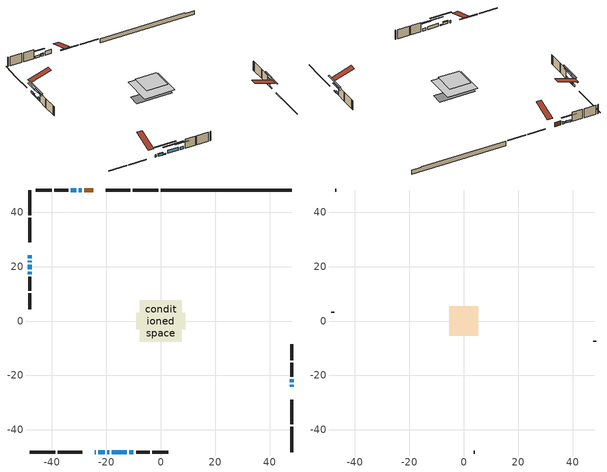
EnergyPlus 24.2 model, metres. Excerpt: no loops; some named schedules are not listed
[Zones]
conditioned space
 floor adiabatic (AdiabaticFloorConstruction): -7.67,-7.67 -7.67,7.67 7.67,7.67 7.67,-7.67 z2.97
 floor foundation (Slab1 construction): -9.07,-2.97 -9.07,2.97 9.07,2.97 9.07,-2.97 z-1.82
 wall outside (RimJoist1 construction): -0.98,48.1 -10.28,48.1 / -48.1,-48.1 -38.81,-48.1 / -48.1,48.1 -48.1,38.81 / 48.1,-48.1 48.1,-38.81 z0.53:0.83
 wall outside (RimJoist2 construction): -11.21,48.1 -20.24,48.1 / -37.88,-48.1 -28.85,-48.1 / -48.1,37.88 -48.1,28.85 / 48.1,-37.88 48.1,-28.85 z0.53:0.83
 wall outside (AdiabaticWallConstruction 1): -24.87,48.1 -28.06,48.1 z0.53:2.56
 wall outside (AdiabaticWallConstruction): -24.22,-48.1 -23.81,-48.1 z0.53:1.75; -48.1,24.22 -48.1,23.07 / -22.88,-48.1 -20.59,-48.1 / 48.1,-22.48 48.1,-21.33 / -11.61,-48.1 -10.01,-48.1 z0.53:1.8; -28.98,48.1 -30.05,48.1 / -48.1,22.15 -48.1,21.53 / -30.98,48.1 -33.11,48.1 z0.53:1.6; 48.1,-24.22 48.1,-23.4 / -19.67,-48.1 -18.85,-48.1 / -48.1,20.61 -48.1,18.98 z0.53:0.99; -17.92,-48.1 -12.54,-48.1 z0.53:2.15; -48.1,18.05 -48.1,17.14 z0.53:2.16
 wall outside (Wall1 construction): -34.04,48.1 -39.12,48.1 / -9.08,-48.1 -4,-48.1 / -48.1,16.21 -48.1,11.13 / 48.1,-20.4 48.1,-15.33 z0.53:5.41
 wall outside (Wall2 construction): -40.05,48.1 -45.91,48.1 / -3.08,-48.1 2.78,-48.1 / -48.1,10.2 -48.1,4.35 / 48.1,-14.4 48.1,-8.54 z0.53:5.41
 wall foundation (FoundationWall1 construction): -0.06,48.1,-1.82 -0.06,48.1,0.53 43.29,48.1,0.53 43.29,48.1,0.22 48.1,48.1,0.22 48.1,48.1,-1.82
 window (WindowConstruction 9): -24.22,-48.1 -23.81,-48.1 z0.53:1.75
 window (WindowConstruction 5): -48.1,24.22 -48.1,23.08 z0.53:1.8
 window (WindowConstruction 6): -28.98,48.1 -30.05,48.1 z0.53:1.6
 window (WindowConstruction 7): -22.88,-48.1 -20.59,-48.1 z0.53:1.8
 window (WindowConstruction 8): -48.1,22.15 -48.1,21.54 z0.53:1.6
 window (WindowConstruction 10): 48.1,-24.22 48.1,-23.41 z0.53:0.99
 window (WindowConstruction 11): -19.66,-48.1 -18.85,-48.1 z0.53:0.99
 window (WindowConstruction 12): -48.1,20.61 -48.1,18.98 z0.53:0.99
 window (WindowConstruction): 48.1,-22.48 48.1,-21.33 z0.53:1.8
 window (WindowConstruction 1): -30.98,48.1 -33.11,48.1 z0.53:1.6
 window (WindowConstruction 2): -17.92,-48.1 -12.54,-48.1 z0.53:2.15
 window (WindowConstruction 3): -11.61,-48.1 -10.01,-48.1 z0.53:1.8
 window (WindowConstruction 4): -48.1,18.05 -48.1,17.14 z0.53:2.15
 door (Door): -24.87,48.1 -28.06,48.1 z0.53:2.56
 ceiling adiabatic (AdiabaticFloorConstruction): 7.67,-7.67 7.67,7.67 -7.67,7.67 -7.67,-7.67 z2.97
attic - vented
 floor to conditioned space (Floor1 construction Reversed): -5.4,-5.4 -5.4,5.4 5.4,5.4 5.4,-5.4 z5.41
 wall outside (Wall3 construction): -46.83,48.1 -47.17,48.1 / 3.71,-48.1 4.05,-48.1 / -48.1,3.42 -48.1,3.08 / 48.1,-7.61 48.1,-7.27 z0.53:5.41
 roof outside (Roof1 construction): -23.94,48.1,5.41 -23.94,37.59,8.91 -21.17,37.59,8.91 -21.17,48.1,5.41; -25.15,-48.1,5.41 -25.15,-37.59,8.91 -27.92,-37.59,8.91 -27.92,-48.1,5.41; -48.1,25.15,5.41 -37.59,25.15,8.91 -37.59,27.92,8.91 -48.1,27.92,5.41; 48.1,-25.15,5.41 37.59,-25.15,8.91 37.59,-27.92,8.91 48.1,-27.92,5.41
shading: -48.1,20.48 -48.1,26.82 -48.51,26.82 -48.51,20.48 z4.4; -30.25,48.1 -28.78,48.1 -28.78,48.51 -30.25,48.51 z1.8; -20.39,-48.1 -23.08,-48.1 -23.08,-48.51 -20.39,-48.51 z2; -48.1,21.34 -48.1,22.35 -48.51,22.35 -48.51,21.34 z1.8; 48.1,-18.32 48.1,-29.31 48.51,-29.31 48.51,-18.32 z6.08; -13.76,-48.1 -24.75,-48.1 -24.75,-48.51 -13.76,-48.51 z6.08; -48.1,13.89 -48.1,25.7 -48.51,25.7 -48.51,13.89 z6.08; 48.1,-18.73 48.1,-25.08 48.51,-25.08 48.51,-18.73 z4.4; -35.71,48.1 -28.38,48.1 -28.38,48.51 -35.71,48.51 z4.2; -9.94,-48.1 -20.52,-48.1 -20.52,-48.51 -9.94,-48.51 z4.75; -7.41,-48.1 -14.21,-48.1 -14.21,-48.51 -7.41,-48.51 z4.4; -48.1,14.54 -48.1,20.65 -48.51,20.65 -48.51,14.54 z4.75
[Building]
Building 1: Terrain=Suburbs
[Site:Location]
Erieau AUT_ON: Latitude {deg}=42.25; Longitude {deg}=-81.9; Time Zone {hr}=-5; Elevation {m}=178; Keep Site Location Information=Yes
[Site:GroundTemperature:Shallow]
5.2292, 3.30147, 3.1471, 4.0619, 7.73432, 11.3896, 14.5586, 16.5661, 16.7366, 15.1039, 12.0157, 8.47254
[Site:WaterMainsTemperature]
Calculation Method=Schedule; Temperature Schedule=mains temperature schedule
[Material] Roughness=Rough; Thermal Absorptance=0.9
Name | Thickness {m} | Conductivity {W/m-K} | Density {kg/m3} | Specific Heat {J/kg-K} | Solar Absorptance | Visible Absorptance
asphalt or fiberglass shingles | 0.00635 | 0.162714 | 1121.4 | 1465.45 | 0.91 | 0.91
ceiling loosefill ins | 0.169333 | 0.0480833 | 16.02 | 1046.75 | 0.7 | 0.7
ceiling stud and cavity | 0.1397 | 0.106066 | 65.682 | 1177.47 | 0.7 | 0.7
concrete 4.0 in. | 0.1016 | 1.803125 | 2242.8 | 837.4 | 0.7 | 0.7
concrete 8.0 in. | 0.2032 | 1.803125 | 2242.8 | 837.4 | 0.7 | 0.7
door material | 0.04445 | 0.053851 | 512.64 | 1214.23 | 0.7 | 0.7
exterior vertical ins | 0.0220378 | 0.029427 | 32.04 | 1214.23 | 0.7 | 0.7
floor covering | 0.0127 | 0.0433444 | 54.468 | 1339.84 | 0.6 | 0.6
floor rigid ins; wall rigid ins | 0.512978 | 0.029427 | 32.04 | 1214.23 | 0.7 | 0.7
floor stud and cavity | 0.1397 | 1.75129 | 37.0049 | 1207.88 | 0.7 | 0.7
furniture material conditioned space 1 | 0.1524 | 0.115458 | 640.8 | 1214.23 | 0.6 | 0.6
gypsum board | 0.0127 | 0.160291 | 801 | 837.4 | 0.6 | 0.6
gypsum board 1 | 0.0127 | 0.160291 | 801 | 837.4 | 0.7 | 0.7
osb sheathing 0.5 in. | 0.0127 | 0.115458 | 512.64 | 1214.23 | 0.7 | 0.7
osb sheathing 0.75 in. | 0.01905 | 0.115458 | 512.64 | 1214.23 | 0.7 | 0.7
osb sheathing 2.0 in. | 0.0508 | 0.115458 | 512.64 | 1214.23 | 0.7 | 0.7
rim joist stud and cavity | 0.0508 | 0.0451784 | 125.044 | 1163.47 | 0.6 | 0.6
rim joist stud and cavity 1 | 0.0508 | 0.0332151 | 125.044 | 1163.47 | 0.6 | 0.6
wall stud and cavity | 0.1397 | 0.0816238 | 139.0536 | 1170.24 | 0.7 | 0.7
wall stud and cavity 1 | 0.1397 | 0.0817921 | 139.0536 | 1170.24 | 0.7 | 0.7
wall stud and cavity 2 | 0.0889 | 6.9971 | 50.32683 | 1063.81 | 0.6 | 0.6
wall stud and cavity 3 | 0.0889 | 0.380278 | 52.3479 | 1209.89 | 0.7 | 0.7
wall stud and cavity 4 | 0.0889 | 0.391764 | 83.0341 | 1211.67 | 0.7 | 0.7
wood siding | 0.0254 | 0.102417 | 544.68 | 1172.36 | 0.47 | 0.47
wood siding 1 | 0.00254 | 0.102417 | 544.68 | 1172.36 | 0.47 | 0.47
wood siding 2; wood siding 3; wood siding 4 | 0.0254 | 0.102417 | 544.68 | 1172.36 | 0.7 | 0.7
[WindowMaterial:SimpleGlazingSystem]
Name | U-Factor {W/m2-K} | Solar Heat Gain Coefficient
WindowMaterial | 2.44154 | 0.62
WindowMaterial 1 | 2.46652 | 0.61
WindowMaterial 2 | 2.35751 | 0.66
WindowMaterial 3 | 2.41145 | 0.63
WindowMaterial 4 | 2.92587 | 0.66
WindowMaterial 5 | 2.54829 | 0.57
WindowMaterial 6 | 3.026374 | 0.54
WindowMaterial 7 | 3.01104 | 0.57
[Construction]
AdiabaticFloorConstruction: floor stud and cavity, floor rigid ins, osb sheathing 0.75 in., floor covering
AdiabaticWallConstruction: wood siding 3, wall rigid ins, wall stud and cavity 3, gypsum board
AdiabaticWallConstruction 1: wood siding 4, wall rigid ins, wall stud and cavity 3, gypsum board
Door: door material
Floor1 construction Reversed: gypsum board, ceiling stud and cavity, ceiling loosefill ins
FoundationWall1 construction: concrete 8.0 in., gypsum board 1
furniture construction conditioned space 1: furniture material conditioned space 1
PartitionWallConstruction: gypsum board, wall stud and cavity 4, gypsum board
RimJoist1 construction: wood siding 2, osb sheathing 2.0 in., rim joist stud and cavity
RimJoist2 construction: wood siding 2, osb sheathing 2.0 in., rim joist stud and cavity 1
Roof1 construction: asphalt or fiberglass shingles
Slab1 construction: concrete 4.0 in.
Wall1 construction: wood siding, osb sheathing 0.5 in., wall stud and cavity, gypsum board
Wall2 construction: wood siding, osb sheathing 0.5 in., wall stud and cavity 1, gypsum board
Wall3 construction: wood siding 1, wall stud and cavity 2
WindowConstruction; WindowConstruction 5; WindowConstruction 7: WindowMaterial
WindowConstruction 1; WindowConstruction 6: WindowMaterial 1
WindowConstruction 10; WindowConstruction 11; WindowConstruction 12: WindowMaterial 7
WindowConstruction 2: WindowMaterial 2
WindowConstruction 3: WindowMaterial 3
WindowConstruction 4: WindowMaterial 4
WindowConstruction 8: WindowMaterial 5
WindowConstruction 9: WindowMaterial 6
[Zone] Multiplier=1; Part of Total Floor Area=Yes
Name | Volume {m3}
attic - vented | 66.2561
conditioned space | 874.3
[Space]
Name | Zone | Volume {m3}
attic - vented 1 | attic - vented | 66.2561
conditioned space 1 | conditioned space | 874.3
[ZoneInfiltration:EffectiveLeakageArea]
infil attic - vented 1: Zone or Space=attic - vented 1; Schedule=Always On Discrete; Effective Air Leakage Area {cm2}=5591.04; Stack Coefficient=0.000582786; Wind Coefficient=1.63108e-05
[ZoneMixing]
whole house fan mix: Zone or Space=attic - vented; Schedule=Always On Continuous; Design Flow Rate Calculation Method=Flow/Zone; Design Flow Rate {m3/s}=0; Source Zone or Space=conditioned space
[SurfaceProperty:ExposedFoundationPerimeter]
Slab1: Exposed Perimeter Calculation Method=TotalExposedPerimeter; Total Exposed Perimeter {m}=48.158
[InternalMass] Zone or ZoneList=conditioned space; Space or SpaceList=conditioned space 1
Name | Construction | Surface Area {m2}
furniture mass conditioned space 1 | furniture construction conditioned space 1 | 137.28
partition wall mass | PartitionWallConstruction | 343.2
[Lights]
interior lighting: Zone or ZoneList or Space or SpaceList=conditioned space 1; Schedule=interior lighting schedule; Design Level Calculation Method=LightingLevel; Lighting Level {W}=343.2; Return Air Fraction=0; Fraction Radiant=0.6; Fraction Visible=0.2; Fraction Replaceable=1
[People]
occupants: Zone or ZoneList or Space or SpaceList=conditioned space 1; Number of People Schedule=occupants schedule; Number of People Calculation Method=People; Number of People=3; Fraction Radiant=0.314171; Sensible Heat Fraction=0.56303; Activity Level Schedule=occupants activity schedule; Carbon Dioxide Generation Rate {m3/s-W}=0; Enable ASHRAE 55 Comfort Warnings=No; Mean Radiant Temperature Calculation Type=EnclosureAveraged
[ElectricEquipment] Zone or ZoneList or Space or SpaceList=conditioned space 1; Design Level Calculation Method=EquipmentLevel
Name | Schedule | Design Level {W} | Fraction Latent | Fraction Radiant | Fraction Lost
clothes dryer | clothes dryer schedule | 140.772 | 0.015 | 0.081 | 0.85
clothes washer | clothes washer schedule | 32.1985 | 0.03 | 0.162 | 0.7
cooking range | cooking range schedule | 215.147 | 0.08 | 0.432 | 0.2
dishwasher | dishwasher schedule | 66.8632 | 0.3 | 0.18 | 0.4
fridge | fridge schedule | 72.9452 | 0 | 0.6 | 0
mech vent bath fan 0 | mech vent bath fan 0 schedule | 50.2 | 0 | 0 | 1
mech vent bath fan 1 | mech vent bath fan 1 schedule | 50.2 | 0 | 0 | 1
mech vent house fan | mech vent house fan schedule | 0 | 0 | 0 | 1
mech vent house fan cfis | mech vent house fan cfis schedule | 0 | 0 | 0 | 0
mech vent range fan 0 | mech vent range fan 0 schedule | 57 | 0 | 0 | 1
misc plug loads | misc plug loads schedule | 494.7 | 0.045 | 0.513 | 0.1
whole house fan | Always On Discrete | 0 | 0 | 0 | 1
[OtherEquipment] Zone or ZoneList or Space or SpaceList=conditioned space 1; Design Level Calculation Method=EquipmentLevel
Name | Fuel Type | Schedule | Design Level {W} | Fraction Latent | Fraction Radiant | Fraction Lost
clothes dryer 1 | Electricity | clothes dryer schedule | 0 | 0.015 | 0.081 | 0.85
cooking range 1 | Electricity | cooking range schedule | 0 | 0.08 | 0.432 | 0.2
general water use latent | None | general water use schedule | 62.594 | 1 | 0 | 0
general water use sensible | None | general water use schedule | -61.6891 | 0 | 0.6 | 0
mech vent house fan latent load | None | Always On Discrete | 0 | 1 | 0 | 0
mech vent house fan sensible load | None | Always On Discrete | 0 | 0 | 0 | 0
water heater energy adjustment1 | NaturalGas | Always On Discrete | 0.01 | 0 | 0 | 1
[ZoneInfiltration:DesignFlowRate] Zone or ZoneList or Space or SpaceList=conditioned space 1; Schedule=Always On Discrete; Design Flow Rate Calculation Method=Flow/Zone; Design Flow Rate {m3/s}=0
infil flow; natural vent flow; whole house fan flow
[AvailabilityManager:Scheduled]
central ac and furnace airloop Availability Manager: Schedule=Always On Discrete
[Foundation:Kiva]
Foundation Kiva 1: Initial Indoor Air Temperature {C}=18; Wall Height Above Grade {m}=0.530017; Wall Depth Below Slab {m}=0.2032; Custom Block Material Name 1=exterior vertical ins; Custom Block Depth 1 {m}=2.350008; Custom Block X Position 1 {m}=0.2159; Custom Block Z Position 1 {m}=0
[Foundation:Kiva:Settings]
Soil Conductivity {W/m-K}=0.849921; Soil Density {kg/m3}=1842.3; Soil Specific Heat {J/kg-K}=418.7; Ground Solar Absorptivity=0.9; Ground Thermal Absorptivity=0.9; Ground Surface Roughness {m}=0.03; Far-Field Width {m}=40; Deep-Ground Boundary Condition=ZeroFlux; Deep-Ground Depth {m}=40; Minimum Cell Dimension {m}=0.2; Maximum Cell Growth Coefficient=3; Simulation Timestep=Timestep
[Exterior:Lights]
exterior lighting: Schedule=exterior lighting schedule; Design Level {W}=75.6
[EnergyManagementSystem:GlobalVariable]
central_ac_and_furnace_airloop_Fan_RTF
infil_program_Qfan
infil_program_Qinf
natural_vent_program_Qnv
natural_vent_program_Qwhf
[EnergyManagementSystem:Sensor]
Name | Output:Variable or Output:Meter Index Key | Output:Variable or Output:Meter
airflow_gain | infil flow | Infiltration Sensible Heat Gain Energy
airflow_gain_1 | natural vent flow | Infiltration Sensible Heat Gain Energy
airflow_gain_2 | whole house fan flow | Infiltration Sensible Heat Gain Energy
airflow_loss | infil flow | Infiltration Sensible Heat Loss Energy
airflow_loss_1 | natural vent flow | Infiltration Sensible Heat Loss Energy
airflow_loss_2 | whole house fan flow | Infiltration Sensible Heat Loss Energy
clg_load_cond |  | Cooling:EnergyTransfer:Zone:CONDITIONED SPACE
clg_sp_s; clg_sp_s_1 | cooling setpoint | Schedule Value
clothes_dryer_exhaust_0_sch_s | clothes dryer exhaust 0 schedule | Schedule Value
cool_season | cooling season schedule | Schedule Value
htg_load_cond |  | Heating:EnergyTransfer:Zone:CONDITIONED SPACE
htg_sp_s; htg_sp_s_1 | heating setpoint | Schedule Value
ig_ee_conv | clothes dryer | Electric Equipment Convective Heating Energy
ig_ee_conv_2 | cooking range | Electric Equipment Convective Heating Energy
ig_ee_conv_4 | fridge | Electric Equipment Convective Heating Energy
ig_ee_conv_5 | misc plug loads | Electric Equipment Convective Heating Energy
ig_ee_conv_6 | whole house fan | Electric Equipment Convective Heating Energy
ig_ee_rad | clothes dryer | Electric Equipment Radiant Heating Energy
ig_ee_rad_2 | cooking range | Electric Equipment Radiant Heating Energy
ig_ee_rad_4 | fridge | Electric Equipment Radiant Heating Energy
ig_ee_rad_5 | misc plug loads | Electric Equipment Radiant Heating Energy
ig_ee_rad_6 | whole house fan | Electric Equipment Radiant Heating Energy
ig_lgt_conv | interior lighting | Lights Convective Heating Energy
ig_lgt_rad | interior lighting | Lights Radiant Heating Energy
ig_lgt_vis | interior lighting | Lights Visible Radiation Heating Energy
ig_oe_conv | clothes dryer 1 | Other Equipment Convective Heating Energy
ig_oe_conv_1 | cooking range 1 | Other Equipment Convective Heating Energy
ig_oe_conv_2 | general water use latent | Other Equipment Convective Heating Energy
ig_oe_conv_3 | general water use sensible | Other Equipment Convective Heating Energy
ig_oe_conv_4 | water heater energy adjustment1 | Other Equipment Convective Heating Energy
ig_oe_rad | clothes dryer 1 | Other Equipment Radiant Heating Energy
ig_oe_rad_1 | cooking range 1 | Other Equipment Radiant Heating Energy
ig_oe_rad_2 | general water use latent | Other Equipment Radiant Heating Energy
ig_oe_rad_3 | general water use sensible | Other Equipment Radiant Heating Energy
ig_oe_rad_4 | water heater energy adjustment1 | Other Equipment Radiant Heating Energy
ig_ppl_conv | occupants | People Convective Heating Energy
ig_ppl_rad | occupants | People Radiant Heating Energy
im_conv | furniture mass conditioned space 1 | Surface Inside Face Convection Heat Gain Energy
im_conv_1 | partition wall mass | Surface Inside Face Convection Heat Gain Energy
im_ig | furniture mass conditioned space 1 | Surface Inside Face Internal Gains Radiation Heat Gain Energy
im_ig_1 | partition wall mass | Surface Inside Face Internal Gains Radiation Heat Gain Energy
im_lgt | furniture mass conditioned space 1 | Surface Inside Face Lights Radiation Heat Gain Energy
im_lgt_1 | partition wall mass | Surface Inside Face Lights Radiation Heat Gain Energy
im_sol | furniture mass conditioned space 1 | Surface Inside Face Solar Radiation Heat Gain Energy
im_sol_1 | partition wall mass | Surface Inside Face Solar Radiation Heat Gain Energy
im_surf | furniture mass conditioned space 1 | Surface Inside Face Net Surface Thermal Radiation Heat Gain Energy
im_surf_1 | partition wall mass | Surface Inside Face Net Surface Thermal Radiation Heat Gain Energy
mech_vent_bath_fan_0_sch_s | mech vent bath fan 0 schedule | Schedule Value
mech_vent_bath_fan_1_sch_s | mech vent bath fan 1 schedule | Schedule Value
mech_vent_range_fan_0_sch_s | mech vent range fan 0 schedule | Schedule Value
mv_conv | mech vent bath fan 0 | Electric Equipment Convective Heating Energy
mv_conv_1 | mech vent bath fan 1 | Electric Equipment Convective Heating Energy
mv_conv_2 | mech vent house fan | Electric Equipment Convective Heating Energy
mv_conv_3 | mech vent house fan cfis | Electric Equipment Convective Heating Energy
mv_conv_4 | mech vent range fan 0 | Electric Equipment Convective Heating Energy
mv_conv_5 | mech vent house fan latent load | Other Equipment Convective Heating Energy
mv_conv_6 | mech vent house fan sensible load | Other Equipment Convective Heating Energy
mv_rad | mech vent bath fan 0 | Electric Equipment Radiant Heating Energy
mv_rad_1 | mech vent bath fan 1 | Electric Equipment Radiant Heating Energy
mv_rad_2 | mech vent house fan | Electric Equipment Radiant Heating Energy
mv_rad_3 | mech vent house fan cfis | Electric Equipment Radiant Heating Energy
mv_rad_4 | mech vent range fan 0 | Electric Equipment Radiant Heating Energy
mv_rad_5 | mech vent house fan latent load | Other Equipment Radiant Heating Energy
mv_rad_6 | mech vent house fan sensible load | Other Equipment Radiant Heating Energy
natural_vent_s | natural vent schedule | Schedule Value
out_pb_s |  | Site Outdoor Air Barometric Pressure
out_wt_s |  | Site Outdoor Air Humidity Ratio
site_vw_s |  | Site Wind Speed
ss_back_out | Window1 | Surface Window Shortwave from Zone Back Out Window Heat Transfer Rate
ss_back_out_1 | Window10 | Surface Window Shortwave from Zone Back Out Window Heat Transfer Rate
ss_back_out_10 | Window6 | Surface Window Shortwave from Zone Back Out Window Heat Transfer Rate
ss_back_out_11 | Window7 | Surface Window Shortwave from Zone Back Out Window Heat Transfer Rate
ss_back_out_12 | Window9 | Surface Window Shortwave from Zone Back Out Window Heat Transfer Rate
ss_back_out_2 | Window11 | Surface Window Shortwave from Zone Back Out Window Heat Transfer Rate
ss_back_out_3 | Window12 | Surface Window Shortwave from Zone Back Out Window Heat Transfer Rate
ss_back_out_4 | Window14 | Surface Window Shortwave from Zone Back Out Window Heat Transfer Rate
ss_back_out_5 | Window15 | Surface Window Shortwave from Zone Back Out Window Heat Transfer Rate
ss_back_out_6 | Window16 | Surface Window Shortwave from Zone Back Out Window Heat Transfer Rate
ss_back_out_7 | Window17 | Surface Window Shortwave from Zone Back Out Window Heat Transfer Rate
ss_back_out_8 | Window3 | Surface Window Shortwave from Zone Back Out Window Heat Transfer Rate
ss_back_out_9 | Window4 | Surface Window Shortwave from Zone Back Out Window Heat Transfer Rate
ss_conv | Door1 | Surface Inside Face Convection Heat Gain Energy
ss_conv_1 | Window1 | Surface Inside Face Convection Heat Gain Energy
ss_conv_10 | Window4 | Surface Inside Face Convection Heat Gain Energy
ss_conv_11 | Window6 | Surface Inside Face Convection Heat Gain Energy
ss_conv_12 | Window7 | Surface Inside Face Convection Heat Gain Energy
ss_conv_13 | Window9 | Surface Inside Face Convection Heat Gain Energy
ss_conv_2 | Window10 | Surface Inside Face Convection Heat Gain Energy
ss_conv_3 | Window11 | Surface Inside Face Convection Heat Gain Energy
ss_conv_4 | Window12 | Surface Inside Face Convection Heat Gain Energy
ss_conv_5 | Window14 | Surface Inside Face Convection Heat Gain Energy
ss_conv_6 | Window15 | Surface Inside Face Convection Heat Gain Energy
ss_conv_7 | Window16 | Surface Inside Face Convection Heat Gain Energy
ss_conv_8 | Window17 | Surface Inside Face Convection Heat Gain Energy
ss_conv_9 | Window3 | Surface Inside Face Convection Heat Gain Energy
ss_ig | Door1 | Surface Inside Face Internal Gains Radiation Heat Gain Energy
ss_ig_1 | Window1 | Surface Inside Face Internal Gains Radiation Heat Gain Energy
ss_ig_10 | Window4 | Surface Inside Face Internal Gains Radiation Heat Gain Energy
ss_ig_11 | Window6 | Surface Inside Face Internal Gains Radiation Heat Gain Energy
ss_ig_12 | Window7 | Surface Inside Face Internal Gains Radiation Heat Gain Energy
ss_ig_13 | Window9 | Surface Inside Face Internal Gains Radiation Heat Gain Energy
ss_ig_2 | Window10 | Surface Inside Face Internal Gains Radiation Heat Gain Energy
ss_ig_3 | Window11 | Surface Inside Face Internal Gains Radiation Heat Gain Energy
ss_ig_4 | Window12 | Surface Inside Face Internal Gains Radiation Heat Gain Energy
ss_ig_5 | Window14 | Surface Inside Face Internal Gains Radiation Heat Gain Energy
ss_ig_6 | Window15 | Surface Inside Face Internal Gains Radiation Heat Gain Energy
ss_ig_7 | Window16 | Surface Inside Face Internal Gains Radiation Heat Gain Energy
ss_ig_8 | Window17 | Surface Inside Face Internal Gains Radiation Heat Gain Energy
ss_ig_9 | Window3 | Surface Inside Face Internal Gains Radiation Heat Gain Energy
ss_lgt | Door1 | Surface Inside Face Lights Radiation Heat Gain Energy
ss_sol | Door1 | Surface Inside Face Solar Radiation Heat Gain Energy
ss_surf | Door1 | Surface Inside Face Net Surface Thermal Radiation Heat Gain Energy
ss_surf_1 | Window1 | Surface Inside Face Net Surface Thermal Radiation Heat Gain Energy
ss_surf_10 | Window4 | Surface Inside Face Net Surface Thermal Radiation Heat Gain Energy
ss_surf_11 | Window6 | Surface Inside Face Net Surface Thermal Radiation Heat Gain Energy
ss_surf_12 | Window7 | Surface Inside Face Net Surface Thermal Radiation Heat Gain Energy
ss_surf_13 | Window9 | Surface Inside Face Net Surface Thermal Radiation Heat Gain Energy
ss_surf_2 | Window10 | Surface Inside Face Net Surface Thermal Radiation Heat Gain Energy
ss_surf_3 | Window11 | Surface Inside Face Net Surface Thermal Radiation Heat Gain Energy
ss_surf_4 | Window12 | Surface Inside Face Net Surface Thermal Radiation Heat Gain Energy
ss_surf_5 | Window14 | Surface Inside Face Net Surface Thermal Radiation Heat Gain Energy
ss_surf_6 | Window15 | Surface Inside Face Net Surface Thermal Radiation Heat Gain Energy
ss_surf_7 | Window16 | Surface Inside Face Net Surface Thermal Radiation Heat Gain Energy
ss_surf_8 | Window17 | Surface Inside Face Net Surface Thermal Radiation Heat Gain Energy
ss_surf_9 | Window3 | Surface Inside Face Net Surface Thermal Radiation Heat Gain Energy
ss_trans_in | Window1 | Surface Window Transmitted Solar Radiation Rate
ss_trans_in_1 | Window10 | Surface Window Transmitted Solar Radiation Rate
ss_trans_in_10 | Window6 | Surface Window Transmitted Solar Radiation Rate
ss_trans_in_11 | Window7 | Surface Window Transmitted Solar Radiation Rate
ss_trans_in_12 | Window9 | Surface Window Transmitted Solar Radiation Rate
ss_trans_in_2 | Window11 | Surface Window Transmitted Solar Radiation Rate
ss_trans_in_3 | Window12 | Surface Window Transmitted Solar Radiation Rate
ss_trans_in_4 | Window14 | Surface Window Transmitted Solar Radiation Rate
ss_trans_in_5 | Window15 | Surface Window Transmitted Solar Radiation Rate
ss_trans_in_6 | Window16 | Surface Window Transmitted Solar Radiation Rate
ss_trans_in_7 | Window17 | Surface Window Transmitted Solar Radiation Rate
ss_trans_in_8 | Window3 | Surface Window Transmitted Solar Radiation Rate
ss_trans_in_9 | Window4 | Surface Window Transmitted Solar Radiation Rate
ss_trans_out | Window1 | Surface Inside Face Initial Transmitted Diffuse Transmitted Out Window Solar Radiation Rate
ss_trans_out_1 | Window10 | Surface Inside Face Initial Transmitted Diffuse Transmitted Out Window Solar Radiation Rate
ss_trans_out_10 | Window6 | Surface Inside Face Initial Transmitted Diffuse Transmitted Out Window Solar Radiation Rate
ss_trans_out_11 | Window7 | Surface Inside Face Initial Transmitted Diffuse Transmitted Out Window Solar Radiation Rate
ss_trans_out_12 | Window9 | Surface Inside Face Initial Transmitted Diffuse Transmitted Out Window Solar Radiation Rate
ss_trans_out_2 | Window11 | Surface Inside Face Initial Transmitted Diffuse Transmitted Out Window Solar Radiation Rate
ss_trans_out_3 | Window12 | Surface Inside Face Initial Transmitted Diffuse Transmitted Out Window Solar Radiation Rate
ss_trans_out_4 | Window14 | Surface Inside Face Initial Transmitted Diffuse Transmitted Out Window Solar Radiation Rate
ss_trans_out_5 | Window15 | Surface Inside Face Initial Transmitted Diffuse Transmitted Out Window Solar Radiation Rate
ss_trans_out_6 | Window16 | Surface Inside Face Initial Transmitted Diffuse Transmitted Out Window Solar Radiation Rate
ss_trans_out_7 | Window17 | Surface Inside Face Initial Transmitted Diffuse Transmitted Out Window Solar Radiation Rate
ss_trans_out_8 | Window3 | Surface Inside Face Initial Transmitted Diffuse Transmitted Out Window Solar Radiation Rate
